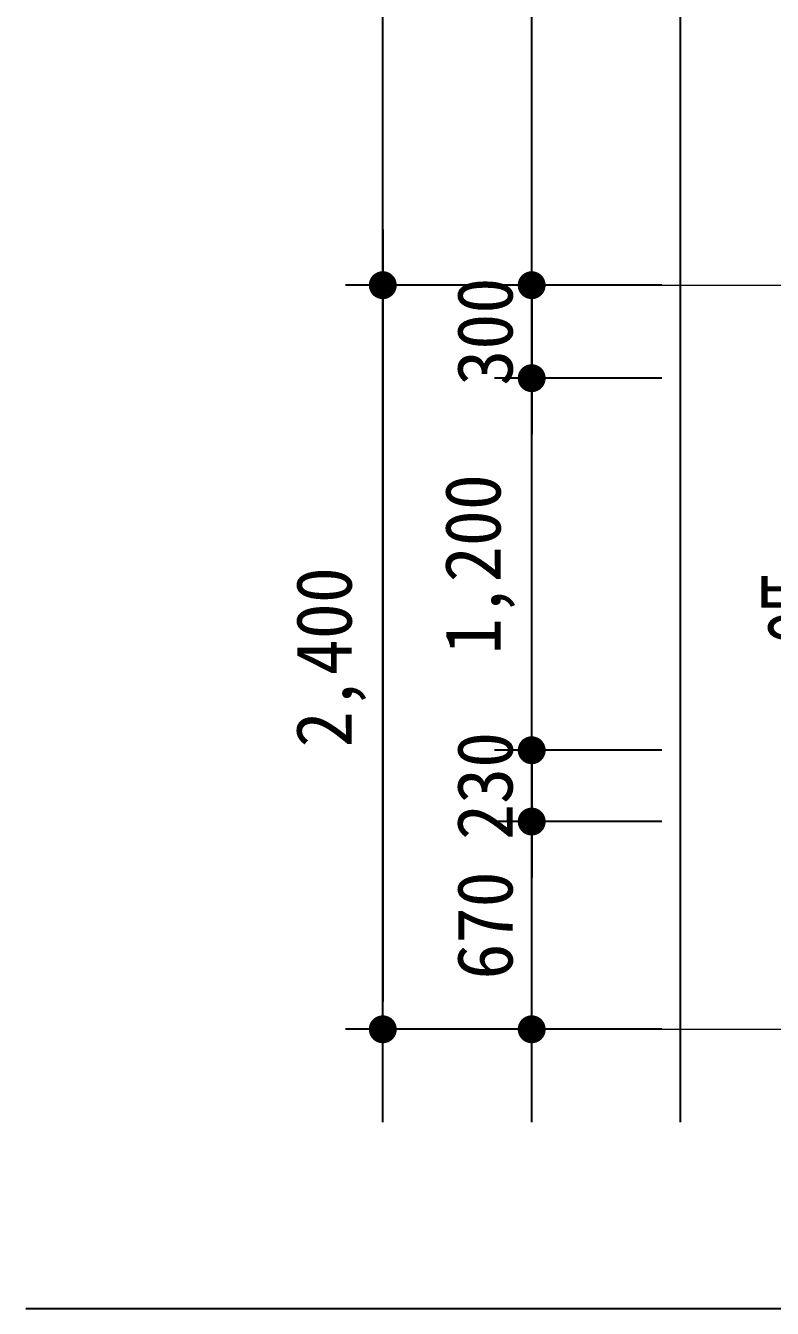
# Model space of a CAD drawing. Header units: millimetres. Extents: x -423835 to -174325, y -1379898 to -1311126.
# Drawn here: x -423835 to -421428, y -1371132 to -1366995 of the extents above; entities that cross this region are included whole.
import ezdxf
from ezdxf.enums import TextEntityAlignment as Align

# ---------------------------------------------------------------- set-up
doc = ezdxf.new("R2010")
doc.units = ezdxf.units.MM
doc.header["$LTSCALE"] = 100
doc.header["$MEASUREMENT"] = 0
doc.header["$PDSIZE"] = -10
doc.layers.get('0').update_dxf_attribs({"linetype": 'CONTINUOUS'})
doc.layers.get('Defpoints').update_dxf_attribs({"color": 153, "linetype": 'CONTINUOUS'})
doc.layers.add('A-DIMS', color=7, linetype='CONTINUOUS')
doc.layers.add('AA-TEX-3', color=3, linetype='CONTINUOUS')
doc.layers.add('A-XXXX-FIN2', color=6, linetype='CONTINUOUS', lineweight=20)
doc.layers.add('A-XXXX-NPLT', color=144, linetype='CONTINUOUS', lineweight=0, plot=False)
doc.styles.add('HY울릉도L', font='')
doc.styles.add('돋움체', font='')
doc.styles.get('HY울릉도L').set_extended_font_data('HYwulM')
doc.styles.get('돋움체').set_extended_font_data('DotumChe')
doc.dimstyles.new('CDIM', dxfattribs={"dimtxt": 3, "dimasz": 1.5, "dimexe": 2, "dimexo": 1, "dimgap": 1, "dimtad": 1, "dimdec": 0, "dimrnd": 0.5, "dimzin": 0, "dimdsep": 32, "dimlunit": 6, "dimtxsty": 'HY울릉도L', "dimblk1": '_CIDOT', "dimblk2": '_CIDOT', "dimsah": 1, "dimcen": 5.5, "dimclrd": 2, "dimclre": 2, "dimclrt": 7, "dimadec": 0, "dimazin": 0, "dimtfac": 1, "dimtdec": 0, "dimtix": 1, "dimtmove": 2, "dimatfit": 1, "dimldrblk": '_CIDOT', "dimfxl": 1, "dimtolj": 1, "dimtzin": 0, "dimlwd": -1, "dimarcsym": 0})

# ---------------------------------------------------------------- blocks, each defined once
blk = doc.blocks.new('_CIDOT')
at = {"color": 0, "linetype": 'ByBlock'}
blk.add_line((2, 0), (-1, 0), dxfattribs=at)
at = {"color": 0, "linetype": 'ByBlock', "const_width": 0.5}
blk.add_lwpolyline([(-0.25, 0, 1), (0.25, 0, 1)], format="xyb", close=True, dxfattribs=at)
blk = doc.blocks.new('*D421')
at = {"layer": 'A-DIMS', "lineweight": -2, "transparency": 16777216}
for p, q in [((-421784.2, -1367832.1), (-422804.2, -1367832.1)), ((-421784.2, -1370232.1), (-422804.2, -1370232.1))]:
    blk.add_line(p, q, dxfattribs=at)
at = {"layer": 'A-DIMS', "transparency": 16777216}
blk.add_line((-422684.2, -1367922.1), (-422684.2, -1370142.1), dxfattribs=at)
at = {"layer": 'Defpoints', "color": 0, "transparency": 16777216}
for p in [(-421724.2, -1367832.1), (-422684.2, -1370232.1), (-421724.2, -1370232.1)]:
    blk.add_point(p, dxfattribs=at)
at = {"layer": 'A-DIMS', "transparency": 16777216, "xscale": 90, "yscale": 90, "zscale": 90}
for p, rotation in [((-422684.2, -1367832.1), 90), ((-422684.2, -1370232.1), 270)]:
    blk.add_blockref('_CIDOT', p, dxfattribs=dict(at, rotation=rotation))
at = {"layer": 'A-DIMS', "color": 3, "transparency": 16777216, "insert": (-422851.3, -1369032.1), "char_height": 180, "attachment_point": 5, "rotation": 90, "style": '돋움체'}
blk.add_mtext('\\A1;2,400', dxfattribs=at)
blk = doc.blocks.new('*D422')
at = {"layer": 'A-DIMS', "lineweight": -2, "transparency": 16777216}
for p, q in [((-421784.2, -1369562.1), (-422324.2, -1369562.1)), ((-421784.2, -1370232.1), (-422324.2, -1370232.1))]:
    blk.add_line(p, q, dxfattribs=at)
at = {"layer": 'A-DIMS', "transparency": 16777216}
blk.add_line((-422204.2, -1370142.1), (-422204.2, -1369652.1), dxfattribs=at)
at = {"layer": 'Defpoints', "color": 0, "transparency": 16777216}
for p in [(-422204.2, -1369562.1), (-421724.2, -1369562.1), (-421724.2, -1370232.1)]:
    blk.add_point(p, dxfattribs=at)
at = {"layer": 'A-DIMS', "transparency": 16777216, "xscale": 90, "yscale": 90, "zscale": 90}
for p, rotation in [((-422204.2, -1369562.1), 90), ((-422204.2, -1370232.1), 270)]:
    blk.add_blockref('_CIDOT', p, dxfattribs=dict(at, rotation=rotation))
at = {"layer": 'A-DIMS', "color": 3, "transparency": 16777216, "insert": (-422354.3, -1369897.1), "char_height": 180, "attachment_point": 5, "rotation": 90, "style": '돋움체'}
blk.add_mtext('\\A1;670', dxfattribs=at)
blk = doc.blocks.new('*D423')
at = {"layer": 'A-DIMS', "lineweight": -2, "transparency": 16777216}
for p, q in [((-421784.2, -1368132.1), (-422324.2, -1368132.1)), ((-421784.2, -1369332.1), (-422324.2, -1369332.1))]:
    blk.add_line(p, q, dxfattribs=at)
at = {"layer": 'A-DIMS', "transparency": 16777216}
blk.add_line((-422204.2, -1369242.1), (-422204.2, -1368222.1), dxfattribs=at)
at = {"layer": 'Defpoints', "color": 0, "transparency": 16777216}
for p in [(-422204.2, -1368132.1), (-421724.2, -1368132.1), (-421724.2, -1369332.1)]:
    blk.add_point(p, dxfattribs=at)
at = {"layer": 'A-DIMS', "transparency": 16777216, "xscale": 90, "yscale": 90, "zscale": 90}
for p, rotation in [((-422204.2, -1368132.1), 90), ((-422204.2, -1369332.1), 270)]:
    blk.add_blockref('_CIDOT', p, dxfattribs=dict(at, rotation=rotation))
at = {"layer": 'A-DIMS', "color": 3, "transparency": 16777216, "insert": (-422371.3, -1368732.1), "char_height": 180, "attachment_point": 5, "rotation": 90, "style": '돋움체'}
blk.add_mtext('\\A1;1,200', dxfattribs=at)
blk = doc.blocks.new('*D427')
at = {"layer": 'A-DIMS', "transparency": 16777216}
for p, q in [((-422204.2, -1367742.1), (-422204.2, -1367652.1)), ((-422204.2, -1367832.1), (-422204.2, -1368132.1)), ((-422204.2, -1368222.1), (-422204.2, -1368312.1))]:
    blk.add_line(p, q, dxfattribs=at)
at = {"layer": 'A-DIMS', "lineweight": -2, "transparency": 16777216}
for p, q in [((-421784.2, -1367832.1), (-422324.2, -1367832.1)), ((-421784.2, -1368132.1), (-422324.2, -1368132.1))]:
    blk.add_line(p, q, dxfattribs=at)
at = {"layer": 'Defpoints', "color": 0, "transparency": 16777216}
for p in [(-421724.2, -1367832.1), (-422204.2, -1368132.1), (-421724.2, -1368132.1)]:
    blk.add_point(p, dxfattribs=at)
at = {"layer": 'A-DIMS', "transparency": 16777216, "xscale": 90, "yscale": 90, "zscale": 90}
for p, rotation in [((-422204.2, -1367832.1), 270), ((-422204.2, -1368132.1), 90)]:
    blk.add_blockref('_CIDOT', p, dxfattribs=dict(at, rotation=rotation))
at = {"layer": 'A-DIMS', "color": 3, "transparency": 16777216, "insert": (-422354.3, -1367982.1), "char_height": 180, "attachment_point": 5, "rotation": 90, "style": '돋움체'}
blk.add_mtext('\\A1;300', dxfattribs=at)
blk = doc.blocks.new('*D428')
at = {"layer": 'A-DIMS', "transparency": 16777216}
for p, q in [((-422204.2, -1369242.1), (-422204.2, -1369152.1)), ((-422204.2, -1369332.1), (-422204.2, -1369562.1)), ((-422204.2, -1369652.1), (-422204.2, -1369742.1))]:
    blk.add_line(p, q, dxfattribs=at)
at = {"layer": 'A-DIMS', "lineweight": -2, "transparency": 16777216}
for p, q in [((-421784.2, -1369332.1), (-422324.2, -1369332.1)), ((-421784.2, -1369562.1), (-422324.2, -1369562.1))]:
    blk.add_line(p, q, dxfattribs=at)
at = {"layer": 'Defpoints', "color": 0, "transparency": 16777216}
for p in [(-421724.2, -1369332.1), (-422204.2, -1369562.1), (-421724.2, -1369562.1)]:
    blk.add_point(p, dxfattribs=at)
at = {"layer": 'A-DIMS', "transparency": 16777216, "xscale": 90, "yscale": 90, "zscale": 90}
for p, rotation in [((-422204.2, -1369332.1), 270), ((-422204.2, -1369562.1), 90)]:
    blk.add_blockref('_CIDOT', p, dxfattribs=dict(at, rotation=rotation))
at = {"layer": 'A-DIMS', "color": 3, "transparency": 16777216, "insert": (-422354.3, -1369447.1), "char_height": 180, "attachment_point": 5, "rotation": 90, "style": '돋움체'}
blk.add_mtext('\\A1;230', dxfattribs=at)

msp = doc.modelspace()

# ---------------------------------------------------------------- linework, layer by layer
at = {"color": 3, "ltscale": 2}
msp.add_line((-423835.4, -1371132.1), (-379750.4, -1371132.1), dxfattribs=at)
at = {"layer": 'A-XXXX-FIN2'}
msp.add_line((-421824.2, -1370232.1), (-413574.2, -1370232.1), dxfattribs=at)
at = {"layer": 'A-XXXX-NPLT'}
msp.add_line((-421994.2, -1367832.1), (-412644.2, -1367832.1), dxfattribs=at)
at = {"layer": 'Defpoints'}
for p, q in [((-422684.2, -1370532.1), (-422684.2, -1365514.3)), ((-422204.2, -1370532.1), (-422204.2, -1365514.3)), ((-421724.2, -1370532.1), (-421724.2, -1365514.3))]:
    msp.add_line(p, q, dxfattribs=at)

# ---------------------------------------------------------------- texts
at = {"layer": 'AA-TEX-3', "style": '돋움체'}
msp.add_text('방습거울', height=180, dxfattribs=at).set_placement((-420581.4, -1368868.6), align=Align.MIDDLE_RIGHT)

# ---------------------------------------------------------------- dimensions: what is measured, and where the dimension line sits
at = {"layer": 'A-DIMS'}
for base, p1, p2, angle, picture, middle in [((-422684.2, -1370232.1), (-421724.2, -1367832.1), (-421724.2, -1370232.1), 90, '*D421', (-422851.3, -1369032.1)), ((-422204.2, -1368132.1), (-421724.2, -1367832.1), (-421724.2, -1368132.1), 270, '*D427', (-422354.3, -1367982.1)), ((-422204.2, -1368132.1), (-421724.2, -1369332.1), (-421724.2, -1368132.1), 90, '*D423', (-422371.3, -1368732.1)), ((-422204.2, -1369562.1), (-421724.2, -1369332.1), (-421724.2, -1369562.1), 270, '*D428', (-422354.3, -1369447.1)), ((-422204.2, -1369562.1), (-421724.2, -1370232.1), (-421724.2, -1369562.1), 90, '*D422', (-422354.3, -1369897.1))]:
    dim = msp.add_linear_dim(base=base, p1=p1, p2=p2, angle=angle, dimstyle='CDIM', override={"dimscale": 60, "dimtxsty": '돋움체', "dimclrd": 256, "dimclre": 256, "dimclrt": 3}, dxfattribs=at)
    dim.commit()
    dim.dimension.update_dxf_attribs({"geometry": picture, "text_midpoint": middle})

doc.saveas('drawing.dxf')
